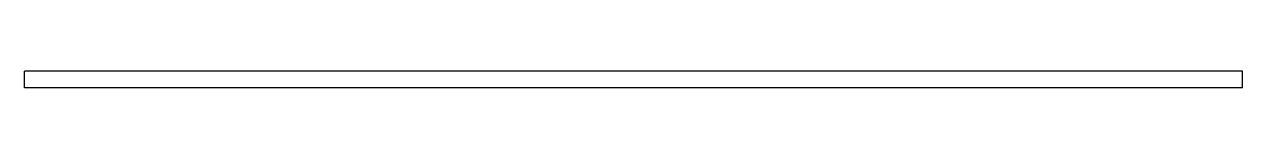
# Paper-space layout '_Сверху' of a CAD drawing. Header units: millimetres. Extents: x 0 to 145, y -2 to 0.
import ezdxf

# ---------------------------------------------------------------- set-up
doc = ezdxf.new("R2010")
doc.units = ezdxf.units.MM

psp = doc.layouts.new('_Сверху')

# ---------------------------------------------------------------- linework, layer by layer
at = {"color": 7, "linetype": 'Continuous', "lineweight": 25}
for p, q in [((0, -2), (0, 0)), ((145, 0), (0, 0)), ((145, -2), (145, 0)), ((145, -2), (0, -2))]:
    psp.add_line(p, q, dxfattribs=at)

doc.saveas('drawing.dxf')
